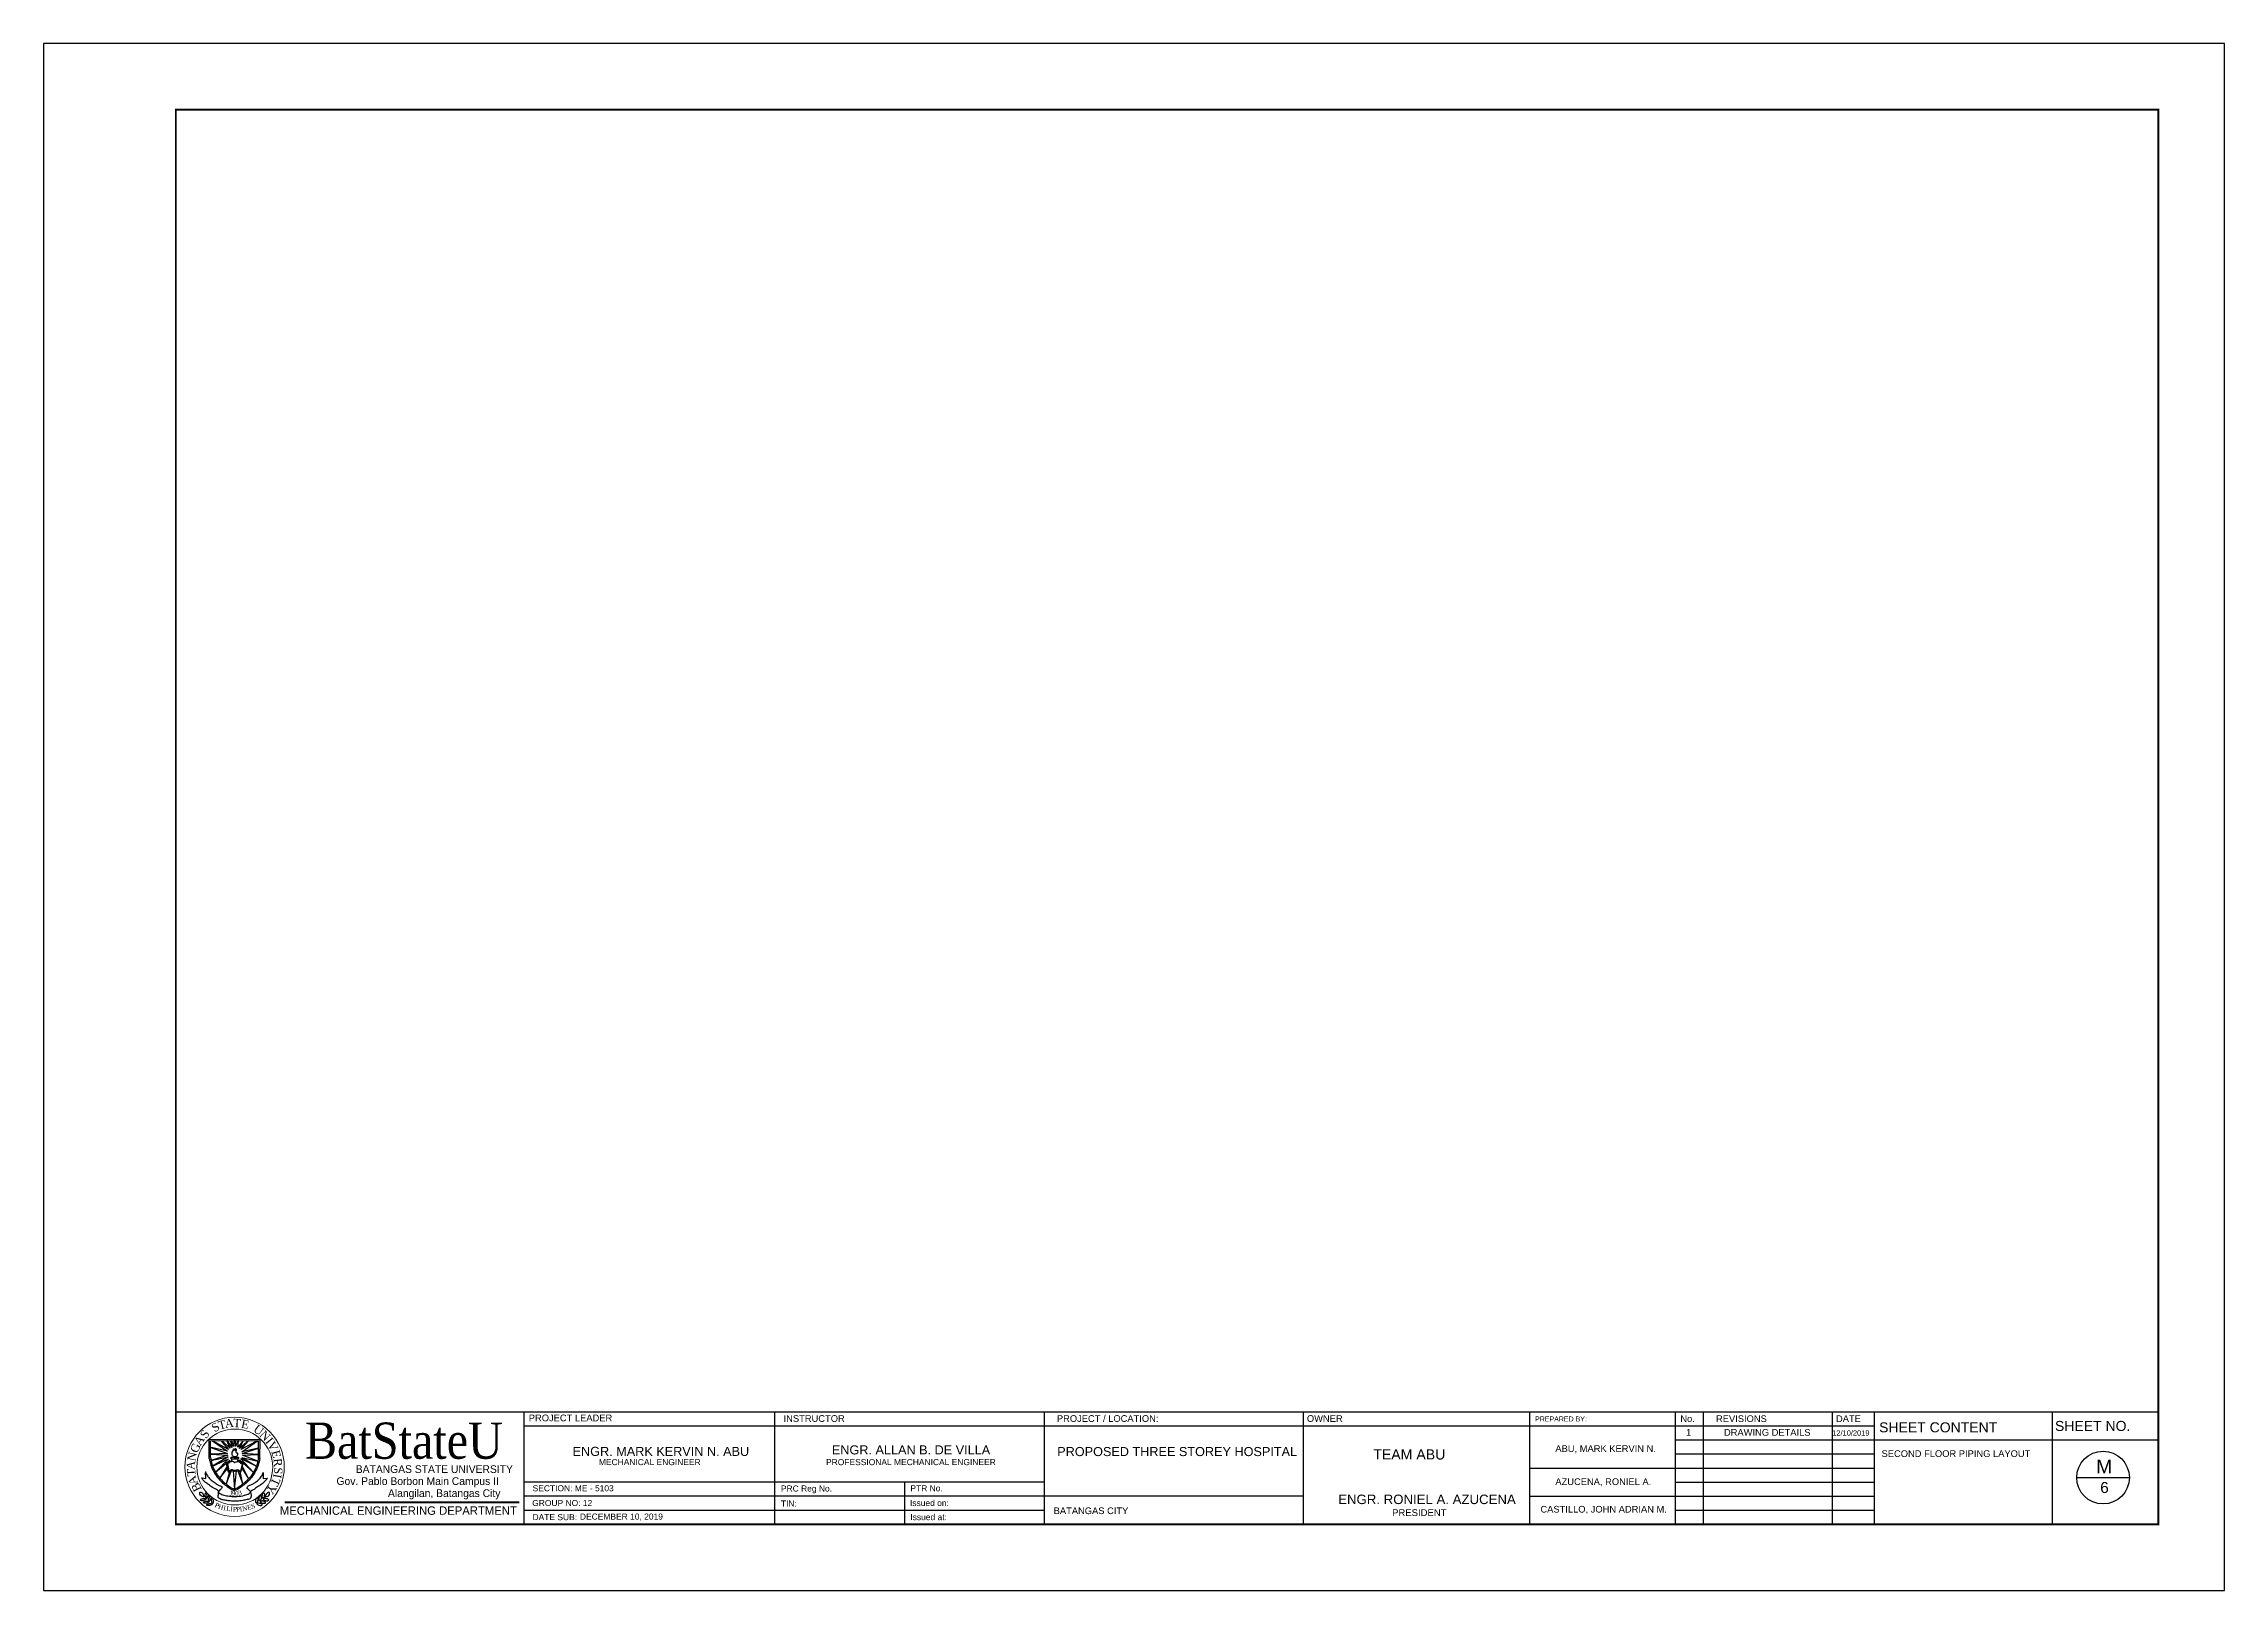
# Model space of a CAD drawing. Header units: millimetres. Extents: x 5 to 430, y 3 to 339.
# Drawn here: x 8.2 to 107.5, y 268.2 to 338.5 of the extents above; entities that cross this region are included whole.
import ezdxf
from ezdxf.enums import TextEntityAlignment as Align

# ---------------------------------------------------------------- set-up
doc = ezdxf.new("R2010")
doc.units = ezdxf.units.MM
doc.header["$MEASUREMENT"] = 0
for name, color, linetype in [('.1', 1, 'Continuous'), ('SHEET', 3, 'Continuous'), ('text', 7, 'Continuous')]:
    doc.layers.add(name, color=color, linetype=linetype)
for name, color, linetype, lineweight in [('stair', 134, 'Continuous', 0), ('texts', 2, 'Continuous', 18), ('WALL', 4, 'Continuous', 30)]:
    doc.layers.add(name, color=color, linetype=linetype, lineweight=lineweight)
doc.styles.add('arial', font='arial.ttf')
doc.styles.add('CGOTHIC', font='GOTHIC.TTF')
doc.styles.add('GARAMOND', font='GARA.TTF')
doc.styles.get("Standard").update_dxf_attribs({"font": 'arial.ttf'})

msp = doc.modelspace()

# ---------------------------------------------------------------- linework, layer by layer
at = {"layer": '.1', "color": 0}
for p, q in [((107.518, 338.549), (8.242, 338.549)), ((8.242, 338.549), (8.242, 268.154)), ((107.518, 268.154), (107.518, 338.549)), ((8.242, 268.154), (107.518, 268.154))]:
    msp.add_line(p, q, dxfattribs=at)
at = {"layer": '.1', "linetype": 'Continuous', "ltscale": 0.5}
msp.add_line((41.515, 276.282), (41.515, 271.162), dxfattribs=at)
for p, q in [((15.785, 274.159), (15.785, 275.026)), ((18.081, 274.159), (18.097, 275.022)), ((16.61, 274.49), (15.812, 274.664)), ((15.812, 274.664), (16.61, 274.387)), ((15.834, 274.194), (15.834, 274.963)), ((16.61, 274.387), (15.861, 274.355)), ((15.861, 274.355), (16.632, 274.3)), ((16.632, 274.3), (15.861, 274.066)), ((15.861, 274.066), (16.637, 274.235)), ((16.664, 274.566), (15.926, 274.963)), ((15.926, 274.963), (16.61, 274.49)), ((16.637, 274.235), (15.935, 273.804)), ((15.935, 273.804), (16.664, 274.138)), ((16.664, 274.138), (16.068, 273.529)), ((16.068, 273.529), (16.719, 274.073)), ((16.366, 274.963), (16.333, 274.929)), ((16.333, 274.929), (16.664, 274.566)), ((16.724, 274.62), (16.366, 274.963)), ((16.615, 274.963), (16.588, 274.963)), ((16.588, 274.963), (16.724, 274.62)), ((16.805, 274.658), (16.615, 274.963)), ((16.805, 274.963), (16.748, 274.945)), ((16.748, 274.945), (16.805, 274.658)), ((16.795, 274.145), (16.795, 274.044)), ((16.887, 274.702), (16.805, 274.963)), ((16.908, 274.963), (16.887, 274.702)), ((16.984, 274.963), (16.908, 274.963)), ((17.082, 274.963), (16.984, 274.707)), ((16.984, 274.707), (16.984, 274.963)), ((17.074, 274.133), (17.074, 274.032)), ((17.321, 274.963), (17.082, 274.669)), ((17.082, 274.669), (17.12, 274.963)), ((17.12, 274.963), (17.082, 274.963)), ((17.791, 273.516), (17.158, 274.089)), ((17.571, 274.963), (17.164, 274.615)), ((17.164, 274.615), (17.321, 274.963)), ((17.983, 274.963), (17.223, 274.561)), ((17.223, 274.561), (17.571, 274.963)), ((17.929, 273.799), (17.223, 274.138)), ((17.223, 274.138), (17.791, 273.516)), ((17.261, 274.458), (17.983, 274.963)), ((18.032, 274.626), (17.261, 274.458)), ((17.261, 274.203), (17.929, 273.799)), ((17.261, 274.203), (17.999, 274.034)), ((17.283, 274.376), (18.032, 274.626)), ((18.032, 274.344), (17.283, 274.376)), ((17.294, 274.3), (18.032, 274.344)), ((17.999, 274.034), (17.294, 274.3)), ((18.032, 274.188), (18.032, 274.963)), ((15.438, 273.281), (15.622, 273.243)), ((15.622, 273.243), (15.611, 273.518)), ((16.583, 273.769), (16.271, 273.253)), ((16.271, 273.253), (16.594, 273.688)), ((16.549, 273.931), (16.626, 273.575)), ((16.553, 272.99), (16.8, 273.606)), ((16.708, 273.552), (16.553, 272.99)), ((16.609, 273.923), (16.667, 273.593)), ((16.865, 273.59), (16.933, 272.752)), ((16.933, 272.752), (17.017, 273.595)), ((17.088, 273.59), (17.306, 272.984)), ((17.306, 272.984), (17.185, 273.557)), ((17.285, 273.894), (17.203, 273.587)), ((17.235, 273.569), (17.33, 273.933)), ((17.267, 273.72), (17.57, 273.226)), ((17.57, 273.226), (17.299, 273.791)), ((18.23, 273.521), (18.241, 273.25)), ((18.241, 273.25), (18.422, 273.256))]:
    msp.add_line(p, q)
for points in [[(15.785, 274.159), (15.856, 273.859), (16.002, 273.523), (16.203, 273.241), (16.604, 272.878), (16.876, 272.72), (16.93, 272.704)], [(15.834, 274.194), (15.905, 273.894), (16.051, 273.558), (16.252, 273.276), (16.653, 272.912), (16.925, 272.755), (16.979, 272.739)], [(16.549, 273.931), (16.548, 273.969), (16.605, 273.978), (16.667, 274.001), (16.742, 274.039), (16.795, 274.044), (16.795, 274.068)], [(18.032, 274.194), (17.962, 273.894), (17.815, 273.558), (17.614, 273.276), (17.213, 272.912), (16.941, 272.755), (16.887, 272.739)], [(18.081, 274.159), (18.011, 273.859), (17.864, 273.523), (17.663, 273.241), (17.262, 272.878), (16.99, 272.72), (16.936, 272.704)], [(17.329, 273.929), (17.317, 273.972), (17.256, 273.958), (17.221, 273.975), (17.195, 274.007), (17.157, 274.03), (17.125, 274.053), (17.074, 274.053)], [(16.626, 273.575), (16.675, 273.54), (16.728, 273.552), (16.762, 273.589), (16.8, 273.606), (16.852, 273.606), (16.893, 273.598), (16.934, 273.577), (17, 273.592), (17.041, 273.604), (17.088, 273.59), (17.185, 273.557), (17.235, 273.569)], [(16.667, 273.593), (16.722, 273.593), (16.731, 273.616), (16.768, 273.636), (16.832, 273.651), (16.893, 273.622), (16.931, 273.616), (16.98, 273.619), (17.018, 273.636), (17.073, 273.642), (17.108, 273.639), (17.14, 273.616), (17.157, 273.601), (17.203, 273.587)], [(15.52, 272.412), (15.411, 272.451), (15.36, 272.529), (15.354, 272.605), (15.364, 272.618), (15.43, 272.612), (15.497, 272.552), (15.523, 272.493), (15.531, 272.438), (15.531, 272.41), (15.525, 272.41), (15.51, 272.425), (15.508, 272.425)], [(15.626, 272.301), (15.564, 272.254), (15.476, 272.236), (15.422, 272.238), (15.378, 272.264), (15.377, 272.282), (15.419, 272.309), (15.461, 272.324), (15.512, 272.332), (15.532, 272.338), (15.571, 272.328), (15.622, 272.3), (15.624, 272.293)], [(15.764, 272.182), (15.702, 272.136), (15.614, 272.117), (15.56, 272.119), (15.516, 272.146), (15.515, 272.163), (15.557, 272.19), (15.599, 272.206), (15.651, 272.214), (15.67, 272.22), (15.709, 272.209), (15.76, 272.181), (15.762, 272.175)], [(15.653, 272.337), (15.68, 272.41), (15.673, 272.499), (15.656, 272.551), (15.618, 272.585), (15.601, 272.582), (15.587, 272.533), (15.584, 272.489), (15.591, 272.437), (15.591, 272.416), (15.611, 272.382), (15.653, 272.341), (15.66, 272.341)], [(15.915, 272.075), (15.853, 272.028), (15.766, 272.01), (15.711, 272.012), (15.667, 272.039), (15.666, 272.056), (15.708, 272.083), (15.75, 272.099), (15.802, 272.107), (15.822, 272.112), (15.86, 272.102), (15.912, 272.074), (15.914, 272.067)], [(15.791, 272.219), (15.819, 272.291), (15.812, 272.38), (15.794, 272.432), (15.757, 272.466), (15.739, 272.463), (15.726, 272.415), (15.722, 272.37), (15.729, 272.318), (15.729, 272.298), (15.75, 272.263), (15.791, 272.222), (15.798, 272.222)], [(15.942, 272.111), (15.97, 272.184), (15.963, 272.273), (15.946, 272.325), (15.908, 272.359), (15.891, 272.356), (15.877, 272.308), (15.873, 272.263), (15.88, 272.211), (15.88, 272.191), (15.901, 272.156), (15.942, 272.115), (15.949, 272.115)], [(17.92, 272.128), (17.896, 272.201), (17.906, 272.29), (17.926, 272.341), (17.965, 272.374), (17.982, 272.37), (17.994, 272.321), (17.995, 272.276), (17.986, 272.225), (17.985, 272.205), (17.963, 272.171), (17.92, 272.131), (17.913, 272.132)], [(17.946, 272.091), (18.005, 272.041), (18.092, 272.019), (18.147, 272.019), (18.191, 272.044), (18.194, 272.061), (18.153, 272.09), (18.111, 272.107), (18.06, 272.117), (18.041, 272.124), (18.001, 272.115), (17.949, 272.089), (17.947, 272.083)], [(18.076, 272.229), (18.051, 272.302), (18.062, 272.391), (18.081, 272.442), (18.12, 272.475), (18.137, 272.471), (18.149, 272.422), (18.151, 272.377), (18.142, 272.326), (18.141, 272.305), (18.119, 272.272), (18.076, 272.232), (18.069, 272.233)], [(18.101, 272.191), (18.161, 272.142), (18.248, 272.12), (18.302, 272.12), (18.347, 272.145), (18.349, 272.162), (18.308, 272.19), (18.267, 272.208), (18.216, 272.218), (18.196, 272.225), (18.157, 272.216), (18.105, 272.19), (18.102, 272.184)], [(18.219, 272.342), (18.194, 272.415), (18.205, 272.504), (18.224, 272.555), (18.263, 272.588), (18.28, 272.584), (18.292, 272.535), (18.294, 272.49), (18.285, 272.439), (18.284, 272.418), (18.262, 272.385), (18.219, 272.345), (18.212, 272.345)], [(18.244, 272.304), (18.304, 272.255), (18.391, 272.233), (18.445, 272.232), (18.49, 272.257), (18.492, 272.275), (18.451, 272.303), (18.41, 272.321), (18.359, 272.331), (18.339, 272.337), (18.3, 272.329), (18.248, 272.303), (18.245, 272.296)], [(18.355, 272.411), (18.465, 272.445), (18.519, 272.521), (18.528, 272.597), (18.519, 272.61), (18.452, 272.607), (18.383, 272.549), (18.355, 272.492), (18.344, 272.437), (18.343, 272.41), (18.35, 272.409), (18.365, 272.423), (18.367, 272.423)]]:
    msp.add_spline(points, degree=3)
for points, end_tangent in [([(16.609, 273.923), (16.684, 273.964), (16.736, 274.01), (16.789, 274.025), (16.841, 274.03), (16.893, 274.01), (16.913, 273.984), (16.934, 273.969), (16.963, 273.996), (17.029, 274.01), (17.093, 274.022), (17.163, 273.99), (17.209, 273.943), (17.267, 273.923), (17.285, 273.932), (17.285, 273.894)], (0, -1)), ([(16.781, 274.215), (16.869, 274.21), (16.96, 274.207), (17.021, 274.208), (17.075, 274.214), (17.106, 274.211), (17.107, 274.183), (17.107, 274.159), (17.096, 274.137), (17.071, 274.133), (17.02, 274.128), (16.932, 274.128), (16.828, 274.126), (16.802, 274.142), (16.771, 274.161), (16.78, 274.216), (16.78, 274.222)], (-1, 0))]:
    msp.add_spline(points, degree=3, dxfattribs=dict(end_tangent=end_tangent))
at = {"start_tangent": (-1, 0)}
msp.add_spline([(16.926, 274.235), (16.858, 274.272), (16.822, 274.328), (16.822, 274.391), (16.822, 274.439), (16.836, 274.464), (16.851, 274.512), (16.872, 274.507), (16.88, 274.555), (16.894, 274.591), (16.913, 274.565), (16.95, 274.531), (16.979, 274.531), (16.977, 274.57), (16.964, 274.605), (16.966, 274.617), (17.001, 274.587), (17.001, 274.559), (17.007, 274.533), (17.007, 274.504), (16.996, 274.459), (17.023, 274.418), (17.055, 274.42), (17.075, 274.367), (17.069, 274.324), (17.038, 274.265), (17.008, 274.239), (16.971, 274.232), (16.925, 274.232), (16.928, 274.232)], degree=3, dxfattribs=at)
for points, knots in [([(18.422, 273.256), (18.426, 273.256), (18.45, 273.252), (18.312, 273.123), (18.228, 273.012), (18.056, 272.916), (17.897, 272.809), (17.781, 272.716), (17.655, 272.674), (17.681, 272.544), (17.712, 272.44), (17.638, 272.313), (17.487, 272.284), (17.289, 272.233), (17.046, 272.214), (16.808, 272.209), (16.597, 272.241), (16.411, 272.261), (16.276, 272.309), (16.203, 272.364), (16.177, 272.413), (16.199, 272.502), (16.217, 272.59), (16.187, 272.741), (15.972, 272.785), (15.808, 272.924), (15.655, 273.042), (15.525, 273.132), (15.48, 273.219), (15.409, 273.286), (15.437, 273.283), (15.466, 273.275)], [1.525096, 1.525096, 1.525096, 1.525096, 1.532073, 1.584612, 1.633558, 1.698069, 1.768711, 1.823631, 1.856154, 1.874433, 1.942755, 1.959564, 2.013837, 2.081716, 2.168665, 2.253261, 2.318126, 2.380396, 2.439479, 2.4572, 2.470092, 2.492272, 2.543518, 2.560297, 2.639259, 2.721631, 2.780104, 2.832648, 2.871086, 2.885372, 2.911145, 2.911145, 2.911145, 2.911145]), ([(15.628, 273.547), (15.577, 273.547), (15.7, 273.384), (15.758, 273.271), (15.914, 273.133), (16.088, 273.03), (16.202, 272.915), (16.386, 272.885), (16.342, 272.793), (16.295, 272.743), (16.231, 272.704), (16.182, 272.606), (16.336, 272.518), (16.513, 272.468), (16.732, 272.43), (16.911, 272.432), (17.122, 272.428), (17.356, 272.457), (17.551, 272.536), (17.658, 272.599), (17.658, 272.667), (17.601, 272.709), (17.564, 272.76), (17.498, 272.794), (17.518, 272.862), (17.579, 272.935), (17.717, 272.957), (17.86, 273.059), (17.996, 273.152), (18.098, 273.256), (18.161, 273.35), (18.217, 273.419), (18.23, 273.509), (18.23, 273.521)], [0, 0, 0, 0, 0.050157, 0.09733, 0.169415, 0.238469, 0.297382, 0.34519, 0.361609, 0.384753, 0.415402, 0.43521, 0.480082, 0.549086, 0.637593, 0.692397, 0.728181, 0.847546, 0.920378, 0.94488, 0.959291, 0.979722, 1.010309, 1.023969, 1.046254, 1.066064, 1.119081, 1.173808, 1.241086, 1.282544, 1.318293, 1.350594, 1.379885, 1.379885, 1.379885, 1.379885]), ([(15.612, 273.541), (15.616, 273.546), (15.625, 273.55), (15.637, 273.55), (15.639, 273.55)], [3.04846765, 3.04846765, 3.04846765, 3.04846765, 3.05886904, 3.06079098, 3.06079098, 3.06079098, 3.06079098]), ([(16.906, 273.084), (16.918, 273.083), (16.939, 273.079), (16.955, 273.081), (16.966, 273.084)], [0, 0, 0, 0, 0.01145534, 0.02007474, 0.02007474, 0.02007474, 0.02007474]), ([(16.906, 273.064), (16.918, 273.062), (16.939, 273.059), (16.955, 273.06), (16.966, 273.064)], [0, 0, 0, 0, 0.01145534, 0.02007474, 0.02007474, 0.02007474, 0.02007474]), ([(16.912, 273.015), (16.922, 273.017), (16.939, 273.019), (16.952, 273.018), (16.959, 273.016)], [0.00178548, 0.00178548, 0.00178548, 0.00178548, 0.01145534, 0.01823656, 0.01823656, 0.01823656, 0.01823656]), ([(16.913, 272.995), (16.923, 272.996), (16.939, 272.998), (16.951, 272.998), (16.957, 272.996)], [0.00231179, 0.00231179, 0.00231179, 0.00231179, 0.01145534, 0.0176246, 0.0176246, 0.0176246, 0.0176246])]:
    msp.add_open_spline(points, degree=3, knots=knots)
at = {"layer": 'SHEET', "color": 1}
for p, q in [((14.259, 276.282), (104.51, 276.282)), ((30.105, 276.283), (30.105, 271.162)), ((30.105, 276.282), (30.105, 271.162)), ((41.515, 276.283), (41.515, 271.162)), ((41.515, 276.282), (41.515, 271.162)), ((53.805, 271.162), (53.805, 276.282)), ((65.582, 276.282), (65.582, 271.162)), ((75.884, 276.282), (75.884, 271.162)), ((82.513, 276.282), (82.513, 271.162)), ((83.793, 276.282), (83.793, 271.162)), ((89.658, 276.282), (89.658, 271.162)), ((91.578, 276.282), (91.578, 271.162)), ((99.673, 276.282), (99.673, 271.162)), ((30.105, 275.642), (86.676, 275.642)), ((82.513, 275.002), (93.274, 275.002)), ((84.917, 275.642), (91.578, 275.642)), ((89.912, 275.002), (104.51, 275.002)), ((82.513, 274.362), (91.578, 274.362)), ((30.105, 273.092), (53.805, 273.092)), ((47.439, 273.092), (47.439, 271.162)), ((75.884, 273.722), (86.676, 273.722)), ((82.513, 273.082), (91.578, 273.082)), ((84.917, 273.722), (91.578, 273.722)), ((100.794, 273.286), (103.194, 273.286)), ((30.105, 272.449), (65.582, 272.449)), ((75.884, 272.442), (86.676, 272.442)), ((84.917, 272.442), (91.578, 272.442)), ((30.105, 271.805), (40.439, 271.805)), ((30.105, 271.805), (53.805, 271.805)), ((41.515, 271.805), (51.849, 271.805)), ((82.513, 271.802), (91.578, 271.802))]:
    msp.add_line(p, q, dxfattribs=at)
msp.add_circle((101.994, 273.286), 1.2, dxfattribs=at)
at = {"layer": 'stair'}
for p, q in [((15.785, 275.026), (18.097, 275.022)), ((15.834, 274.963), (18.032, 274.963))]:
    msp.add_line(p, q, dxfattribs=at)
msp.add_circle((16.937, 273.776), 2.263, dxfattribs=at)
at = {"layer": 'stair', "lineweight": 20}
for centre, radius in [((16.937, 273.776), 2.263), ((16.945, 273.77), 1.728)]:
    msp.add_circle(centre, radius, dxfattribs=at)
at = {"layer": 'texts', "color": 85, "linetype": 'Continuous', "lineweight": 50}
msp.add_line((19.223, 272.17), (29.884, 272.17), dxfattribs=at)
at = {"layer": 'WALL', "color": 1, "linetype": 'Continuous', "const_width": 0.0853}
msp.add_lwpolyline([(14.259, 271.162), (104.51, 271.162), (104.51, 335.541), (14.259, 335.541)], close=True, dxfattribs=at)

# ---------------------------------------------------------------- texts
at = {"attachment_point": 1}
for s, insert, char_height, width, rotation in [('{\\fTimes New Roman|b0|i0|c0|p18;\\C1;A}', (15.058, 274.914), 0.37713, 29.67394, 56.11039), ('{\\fTimes New Roman|b0|i0|c0|p18;\\C1;S}', (15.333, 275.241), 0.37713, 29.67394, 56.11039), ('{\\fTimes New Roman|b0|i0|c0|p18;\\C1;S}', (15.832, 275.656), 0.37713, 29.67394, 33.23179), ('{\\fTimes New Roman|b0|i0|c0|p18;\\C1;T}', (16.148, 275.833), 0.37713, 29.67394, 14.44799), ('{\\fTimes New Roman|b0|i0|c0|p18;\\C1;A}', (16.471, 275.93), 0.37713, 29.67394, 5.71852), ('{\\fTimes New Roman|b0|i0|c0|p18;\\C1;T}', (16.887, 275.965), 0.37713, 0.3193, 356.81503), ('{\\fTimes New Roman|b0|i0|c0|p18;\\C1;E}', (17.284, 275.936), 0.37713, 29.67394, 348.69045), ('{\\fTimes New Roman|b0|i0|c0|p18;\\C1;U}', (17.976, 275.727), 0.37713, 29.67394, 323.50126), ('{\\fTimes New Roman|b0|i0|c0|p18;\\C1;N}', (18.312, 275.47), 0.37713, 29.67394, 314.13564), ('{\\fTimes New Roman|b0|i0|c0|p18;\\C1;I}', (18.612, 275.156), 0.37713, 29.67394, 308.6454), ('{\\fTimes New Roman|b0|i0|c0|p18;\\C1;A}', (14.739, 273.655), 0.37713, 29.67394, 85.53705), ('{\\fTimes New Roman|b0|i0|c0|p18;\\C1;N}', (14.77, 274.089), 0.37713, 29.67394, 77.56161), ('{\\fTimes New Roman|b0|i0|c0|p18;\\C1;G}', (14.893, 274.528), 0.37713, 29.67394, 65.93474), ('{\\fTimes New Roman|b0|i0|c0|p18;\\C1;V}', (18.744, 274.987), 0.37713, 29.67394, 298.20017), ('{\\fTimes New Roman|b0|i0|c0|p18;\\C1;E}', (18.968, 274.575), 0.37713, 29.67394, 285.47868), ('{\\fTimes New Roman|b0|i0|c0|p18;\\C1;R}', (19.076, 274.184), 0.37713, 29.67394, 276.19955), ('{\\fTimes New Roman|b0|i0|c0|p18;\\C1;T}', (14.79, 273.334), 0.37713, 29.67394, 94.26652), ('{\\fTimes New Roman|b0|i0|c0|p18;\\C1;A}', (14.924, 272.901), 0.37713, 29.67394, 110.36673), ('{\\fTimes New Roman|b0|i0|c0|p18;\\C1;B}', (15.106, 272.595), 0.37713, 29.67394, 115.18408), ('{\\fTimes New Roman|b0|i0|c0|p18;\\C1;T}', (19.035, 273.172), 0.37713, 29.67394, 245.97799), ('{\\fTimes New Roman|b0|i0|c0|p18;\\C1;I}', (19.082, 273.416), 0.37713, 29.67394, 259.8108), ('{\\fTimes New Roman|b0|i0|c0|p18;\\C1;S}', (19.124, 273.742), 0.37713, 29.67394, 266.05857), ('{\\fTimes New Roman|b0|i0|c0|p18;\\C1;P}', (16.101, 272.156), 0.21119, 29.67394, 333.24497), ('{\\fTimes New Roman|b0|i0|c0|p18;\\C1;P}', (16.107, 272.156), 0.21119, 29.67394, 333.24497), ('{\\fTimes New Roman|b0|i0|c0|p18;\\C1;H}', (16.233, 272.082), 0.21119, 29.67394, 342.36893), ('{\\fTimes New Roman|b0|i0|c0|p18;\\C1;1}', (16.723, 272.7), 0.21119, 29.67394, 350.69674), ('{\\fTimes New Roman|b0|i0|c0|p18;\\C1;9}', (16.804, 272.678), 0.21119, 29.67394, 359.89652), ('{\\fTimes New Roman|b0|i0|c0|p18;\\C1;0}', (16.961, 272.674), 0.21119, 29.67394, 359.89652), ('{\\fTimes New Roman|b0|i0|c0|p18;\\C1;3}', (17.075, 272.677), 0.21119, 29.67394, 14.57269), ('{\\fTimes New Roman|b0|i0|c0|p18;\\C1;E}', (17.487, 272.016), 0.21119, 29.67394, 14.57269), ('{\\fTimes New Roman|b0|i0|c0|p18;\\C1;S}', (17.666, 272.068), 0.21119, 29.67394, 14.57269), ('{\\fTimes New Roman|b0|i0|c0|p18;\\C1;Y}', (18.885, 272.82), 0.37713, 29.67394, 237.49398), ('{\\fTimes New Roman|b0|i0|c0|p18;\\C1;I}', (16.448, 272.012), 0.21119, 29.67394, 350.74463), ('{\\fTimes New Roman|b0|i0|c0|p18;\\C1;L}', (16.578, 271.992), 0.21119, 29.67394, 350.69674), ('{\\fTimes New Roman|b0|i0|c0|p18;\\C1;I}', (16.754, 271.959), 0.21119, 29.67394, 357.83253), ('{\\fTimes New Roman|b0|i0|c0|p18;\\C1;P}', (16.861, 271.95), 0.21119, 29.67394, 359.89652), ('{\\fTimes New Roman|b0|i0|c0|p18;\\C1;P}', (16.994, 271.943), 0.21119, 29.67394, 7.51618), ('{\\fTimes New Roman|b0|i0|c0|p18;\\C1;I}', (17.155, 271.95), 0.21119, 29.67394, 9.03911), ('{\\fTimes New Roman|b0|i0|c0|p18;\\C1;N}', (17.264, 271.96), 0.21119, 29.67394, 12.92447)]:
    msp.add_mtext(s, dxfattribs=dict(at, insert=insert, char_height=char_height, width=width, rotation=rotation))
at = {"layer": 'SHEET', "color": 1, "style": 'arial'}
for s, height, p in [('M', 0.624, (101.684, 273.473)), ('6', 0.499, (101.865, 272.586))]:
    msp.add_text(s, height=height, dxfattribs=at).set_placement(p)
at = {"layer": 'text', "style": 'arial'}
for s, height, p in [('PROJECT LEADER', 0.30409, (30.329, 275.85)), ('INSTRUCTOR', 0.304, (41.928, 275.823)), ('PROJECT / LOCATION:', 0.30402, (54.37, 275.823)), ('PROJECT / LOCATION:', 0.30402, (54.37, 275.823)), ('PROJECT / LOCATION:', 0.30402, (54.37, 275.823)), ('OWNER', 0.304, (65.751, 275.823)), ('PREPARED BY: ', 0.22802, (76.142, 275.841)), ('No.', 0.304, (82.751, 275.815)), ('REVISIONS', 0.304, (84.376, 275.815)), ('DATE', 0.304, (89.838, 275.815)), ('1', 0.304, (83.013, 275.196)), ('DRAWING DETAILS', 0.30402, (84.737, 275.191)), ('12/10/2019', 0.2432, (89.664, 275.196)), ('SHEET CONTENT', 0.45603, (91.8, 275.346)), ('SHEET NO.', 0.456, (99.807, 275.409)), ('ENGR. MARK KERVIN N. ABU', 0.41257, (32.323, 274.273)), ('MECHANICAL ENGINEER', 0.27505, (33.52, 273.853)), ('PROFESSIONAL MECHANICAL ENGINEER', 0.27505, (43.861, 273.853)), ('ENGR. ALLAN B. DE VILLA', 0.41257, (44.127, 274.341)), ('PROPOSED THREE STOREY HOSPITAL', 0.41257, (54.385, 274.265)), ('TEAM ABU', 0.4598, (68.771, 274.111)), ('ABU, MARK KERVIN N.', 0.30402, (77.062, 274.453)), ('SECOND FLOOR PIPING LAYOUT', 0.30402, (91.912, 274.225)), ('AZUCENA, RONIEL A.', 0.30402, (77.062, 272.947)), ('GROUP NO: 12', 0.27505, (30.485, 271.992)), ('SECTION: ME - 5103', 0.27505, (30.503, 272.665)), ('TIN:', 0.275, (41.806, 271.969)), ('PRC Reg No.', 0.27505, (41.806, 272.652)), ('Issued on:', 0.275, (47.682, 271.992)), ('PTR No.', 0.275, (47.701, 272.665)), ('ENGR. RONIEL A. AZUCENA', 0.43038, (67.176, 272.081)), ('DATE SUB:', 0.275, (30.5, 271.349)), ('DECEMBER 10, 2019', 0.27505, (32.657, 271.375)), ('Issued at:', 0.275, (47.698, 271.349)), ('BATANGAS CITY', 0.30402, (54.223, 271.624)), ('PRESIDENT', 0.3099, (69.629, 271.537)), ('CASTILLO, JOHN ADRIAN M.', 0.30402, (76.382, 271.695))]:
    msp.add_text(s, height=height, dxfattribs=at).set_placement(p)
at = {"layer": 'text', "width": 1}
for s, height, style, p in [('BatStateU', 1.6503, 'GARAMOND', (24.643, 274.143)), ('Gov. Pablo Borbon Main Campus II', 0.35128, 'CGOTHIC', (25.27, 272.951)), ('BATANGAS STATE UNIVERSITY', 0.35128, 'CGOTHIC', (26.029, 273.496)), ('Alangilan, Batangas City', 0.35128, 'CGOTHIC', (26.478, 272.402))]:
    msp.add_text(s, height=height, dxfattribs=dict(at, style=style)).set_placement(p, align=Align.CENTER)
at = {"layer": 'WALL', "color": 250, "linetype": 'Continuous', "lineweight": 0, "insert": (18.998, 271.977), "char_height": 0.38403, "width": 12.18966, "attachment_point": 1}
msp.add_mtext('{\\fCentury Gothic|b0|i0|c0|p34;\\C7;MECHANICAL ENGINEERING DEPARTMENT}', dxfattribs=at)

doc.saveas('drawing.dxf')
